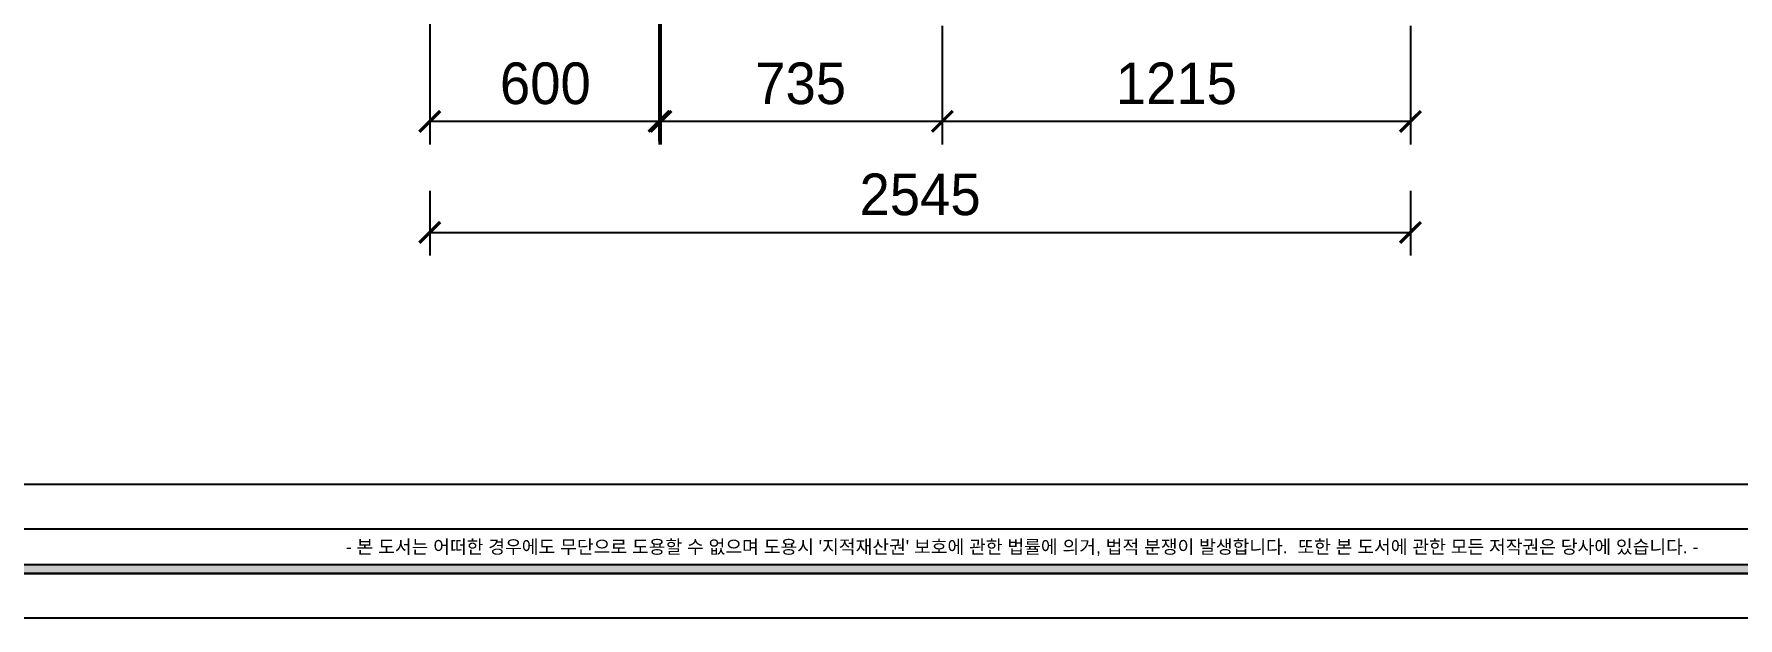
# Model space of a CAD drawing. Header units: millimetres. Extents: x 217202 to 745838, y -6815 to 171372.
# Drawn here: x 396081 to 400503, y 23916 to 25432 of the extents above; entities that cross this region are included whole.
import ezdxf
from ezdxf.enums import TextEntityAlignment as Align

# ---------------------------------------------------------------- set-up
doc = ezdxf.new("R2010")
doc.units = ezdxf.units.MM
doc.header["$PDMODE"] = 3
doc.layers.get('DEFPOINTS').update_dxf_attribs({"color": 248})
for name, color, linetype in [('C-WALL1', 2, 'Continuous'), ('FORM(YOURNAME)-1', 1, 'Continuous'), ('FORM(YOURNAME)-11', 1, 'Continuous'), ('HAT', 5, 'Continuous')]:
    doc.layers.add(name, color=color, linetype=linetype)
doc.styles.add('YOURNAME', font='HY울릉도M.TTF')
doc.dimstyles.new('YOURNAME-60', dxfattribs={"dimscale": 60, "dimtxt": 1.8, "dimasz": 0.9, "dimexe": 1, "dimexo": 3, "dimgap": 0.7, "dimtad": 1, "dimdec": 0, "dimzin": 0, "dimdsep": 46, "dimtxsty": 'YOURNAME', "dimblk": 'ARCHTICK', "dimcen": 0, "dimclrd": 1, "dimclre": 1, "dimclrt": 7, "dimadec": 0, "dimazin": 0, "dimtfac": 1, "dimtdec": 0, "dimtix": 1, "dimtmove": 2, "dimatfit": 3, "dimldrblk": 'ARCHTICK', "dimfxl": 1, "dimtolj": 1, "dimtzin": 0, "dimarcsym": 0})

# ---------------------------------------------------------------- blocks, each defined once
blk = doc.blocks.new('_ArchTick')
at = {"color": 0, "linetype": 'ByBlock', "const_width": 0.15}
blk.add_lwpolyline([(-0.5, -0.5), (0.5, 0.5)], dxfattribs=at)
blk = doc.blocks.new('*D342')
at = {"layer": 'DEFPOINTS', "color": 0, "transparency": 16777216}
for p in [(398437.9, 25634.1), (399652.9, 25634.1), (398437.9, 25205.6)]:
    blk.add_point(p, dxfattribs=at)
at = {"layer": 'HAT', "color": 1, "lineweight": -2, "transparency": 16777216}
for p, q in [((398437.9, 25454.1), (398437.9, 25145.6)), ((399652.9, 25454.1), (399652.9, 25145.6)), ((399652.9, 25205.6), (398437.9, 25205.6))]:
    blk.add_line(p, q, dxfattribs=at)
at = {"layer": 'HAT', "color": 1, "lineweight": -2, "transparency": 16777216, "xscale": 54, "yscale": 54, "zscale": 54, "rotation": 180}
blk.add_blockref('_ArchTick', (398437.9, 25205.6), dxfattribs=at)
at = {"layer": 'HAT', "color": 1, "lineweight": -2, "transparency": 16777216, "xscale": 54, "yscale": 54, "zscale": 54}
blk.add_blockref('_ArchTick', (399652.9, 25205.6), dxfattribs=at)
at = {"layer": 'HAT', "color": 7, "transparency": 16777216, "insert": (399045.4, 25303.6), "char_height": 108, "attachment_point": 5, "style": 'YOURNAME'}
blk.add_mtext('\\A1;1215', dxfattribs=at)
blk = doc.blocks.new('*D343')
at = {"layer": 'DEFPOINTS', "color": 0, "transparency": 16777216}
for p in [(397702.9, 25634.1), (398437.9, 25634.1), (397702.9, 25205.6)]:
    blk.add_point(p, dxfattribs=at)
at = {"layer": 'HAT', "color": 1, "lineweight": -2, "transparency": 16777216}
for p, q in [((397702.9, 25454.1), (397702.9, 25145.6)), ((398437.9, 25454.1), (398437.9, 25145.6)), ((398437.9, 25205.6), (397702.9, 25205.6))]:
    blk.add_line(p, q, dxfattribs=at)
at = {"layer": 'HAT', "color": 1, "lineweight": -2, "transparency": 16777216, "xscale": 54, "yscale": 54, "zscale": 54, "rotation": 180}
blk.add_blockref('_ArchTick', (397702.9, 25205.6), dxfattribs=at)
at = {"layer": 'HAT', "color": 1, "lineweight": -2, "transparency": 16777216, "xscale": 54, "yscale": 54, "zscale": 54}
blk.add_blockref('_ArchTick', (398437.9, 25205.6), dxfattribs=at)
at = {"layer": 'HAT', "color": 7, "transparency": 16777216, "insert": (398070.4, 25303.7), "char_height": 108, "attachment_point": 5, "style": 'YOURNAME'}
blk.add_mtext('\\A1;735', dxfattribs=at)
blk = doc.blocks.new('FORM-ELEVATION')
at = {"layer": 'FORM(YOURNAME)-11'}
h = blk.add_hatch(color=256, dxfattribs=at)
h.dxf.hatch_style = 1
h.paths.add_polyline_path([(-10309, 35708), (71691, 35708), (71691, 35508), (-10309, 35508)])
h.paths.add_polyline_path([(-10309, -21492), (71691, -21492), (71691, -21692), (-10309, -21692)])
at = {"layer": 'DEFPOINTS', "color": 158}
blk.add_line((62481, -20692), (-10309, -20692), dxfattribs=at)
for points in [[(-10309, -21692), (71691, -21692), (71691, 35708), (-10309, 35708)], [(-8309, 33708), (61071, 33708), (61071, -19692), (-8309, -19692)]]:
    blk.add_lwpolyline(points, close=True, dxfattribs=at)
at = {"layer": 'FORM(YOURNAME)-11', "color": 250}
blk.add_lwpolyline([(-11309, -22692), (72691, -22692), (72691, 36708), (-11309, 36708)], close=True, dxfattribs=at)
at = {"layer": 'FORM(YOURNAME)-11'}
blk.add_lwpolyline([(-10309, -21492), (71691, -21492), (71691, -21692), (-10309, -21692)], close=True, dxfattribs=at)
at = {"layer": 'FORM(YOURNAME)-11', "color": 1, "style": 'YOURNAME'}
blk.add_text("- 본 도서는 어떠한 경우에도 무단으로 도용할 수 없으며 도용시 '지적재산권' 보호에 관한 법률에 의거, 법적 분쟁이 발생합니다.  또한 본 도서에 관한 모든 저작권은 당사에 있습니다. -", height=300, dxfattribs=at).set_placement((28146, -21092), align=Align.MIDDLE_CENTER)
at = {"layer": 'FORM(YOURNAME)-11', "color": 3, "style": 'YOURNAME'}
for tag, height, p in [('1', 450, (71041, -1219)), ('2', 450, (71041, -1863)), ('3', 450, (71041, -3150)), ('4', 450, (71041, -5081)), ('5', 515, (71041, -7398)), ('6', 515, (71041, -9650)), ('7', 515, (71041, -11903)), ('8', 515, (71041, -14155)), ('9', 515, (71041, -16408)), ('10', 515, (66791, -18596)), ('11', 515, (71041, -18660)), ('12', 515, (66791, -20848)), ('13', 515, (71041, -20848))]:
    blk.add_attdef(tag, text='', height=height, dxfattribs=at).set_placement(p, align=Align.MIDDLE_RIGHT)
blk = doc.blocks.new('*D478')
at = {"layer": 'C-WALL1', "color": 1, "lineweight": -2, "transparency": 16777216}
for p, q in [((397107.9, 26354.1), (397107.9, 25145.6)), ((397707.9, 26354.1), (397707.9, 25145.6)), ((397707.9, 25205.6), (397107.9, 25205.6))]:
    blk.add_line(p, q, dxfattribs=at)
at = {"layer": 'DEFPOINTS', "color": 0, "transparency": 16777216}
for p in [(397107.9, 26534.1), (397707.9, 26534.1), (397107.9, 25205.6)]:
    blk.add_point(p, dxfattribs=at)
at = {"layer": 'C-WALL1', "color": 1, "lineweight": -2, "transparency": 16777216, "xscale": 54, "yscale": 54, "zscale": 54, "rotation": 180}
blk.add_blockref('_ArchTick', (397107.9, 25205.6), dxfattribs=at)
at = {"layer": 'C-WALL1', "color": 1, "lineweight": -2, "transparency": 16777216, "xscale": 54, "yscale": 54, "zscale": 54}
blk.add_blockref('_ArchTick', (397707.9, 25205.6), dxfattribs=at)
at = {"layer": 'C-WALL1', "color": 7, "transparency": 16777216, "insert": (397407.9, 25303.8), "char_height": 108, "attachment_point": 5, "style": 'YOURNAME'}
blk.add_mtext('\\A1;600', dxfattribs=at)
blk = doc.blocks.new('*D479')
at = {"layer": 'C-WALL1', "color": 1, "lineweight": -2, "transparency": 16777216}
for p, q in [((397107.9, 25025.6), (397107.9, 24857.4)), ((399652.9, 25025.6), (399652.9, 24857.4)), ((397107.9, 24917.4), (399652.9, 24917.4))]:
    blk.add_line(p, q, dxfattribs=at)
at = {"layer": 'DEFPOINTS', "color": 0, "transparency": 16777216}
for p in [(397107.9, 25205.6), (399652.9, 25205.6), (399652.9, 24917.4)]:
    blk.add_point(p, dxfattribs=at)
at = {"layer": 'C-WALL1', "color": 1, "lineweight": -2, "transparency": 16777216, "xscale": 54, "yscale": 54, "zscale": 54, "rotation": 180}
blk.add_blockref('_ArchTick', (397107.9, 24917.4), dxfattribs=at)
at = {"layer": 'C-WALL1', "color": 1, "lineweight": -2, "transparency": 16777216, "xscale": 54, "yscale": 54, "zscale": 54}
blk.add_blockref('_ArchTick', (399652.9, 24917.4), dxfattribs=at)
at = {"layer": 'C-WALL1', "color": 7, "transparency": 16777216, "insert": (398380.4, 25015.4), "char_height": 108, "attachment_point": 5, "style": 'YOURNAME'}
blk.add_mtext('\\A1;2545', dxfattribs=at)

msp = doc.modelspace()

# ---------------------------------------------------------------- linework, layer by layer
at = {"layer": 'C-WALL1'}
msp.add_line((397702.9, 25154.1), (397702.9, 26534.1), dxfattribs=at)

# ---------------------------------------------------------------- block references
at = {"layer": 'FORM(YOURNAME)-1', "xscale": 0.1154138797272628, "yscale": 0.1154138797272628, "zscale": 0.1154138797272628}
msp.add_blockref('FORM-ELEVATION', (395396.7, 26535.3), dxfattribs=at)

# ---------------------------------------------------------------- dimensions: what is measured, and where the dimension line sits
at = {"layer": 'C-WALL1'}
for base, p1, p2, picture, middle in [((397107.9, 25205.6), (397707.9, 26534.1), (397107.9, 26534.1), '*D478', (397407.9, 25303.8)), ((399652.9, 24917.4), (397107.9, 25205.6), (399652.9, 25205.6), '*D479', (398380.4, 25015.4))]:
    dim = msp.add_linear_dim(base=base, p1=p1, p2=p2, dimstyle='YOURNAME-60', dxfattribs=at)
    dim.commit()
    dim.dimension.update_dxf_attribs({"geometry": picture, "text_midpoint": middle})
at = {"layer": 'HAT'}
for base, p1, p2, picture, middle in [((397702.9, 25205.6), (398437.9, 25634.1), (397702.9, 25634.1), '*D343', (398070.4, 25303.7)), ((398437.9, 25205.6), (399652.9, 25634.1), (398437.9, 25634.1), '*D342', (399045.4, 25303.6))]:
    dim = msp.add_linear_dim(base=base, p1=p1, p2=p2, dimstyle='YOURNAME-60', dxfattribs=at)
    dim.commit()
    dim.dimension.update_dxf_attribs({"geometry": picture, "text_midpoint": middle})

doc.saveas('drawing.dxf')
